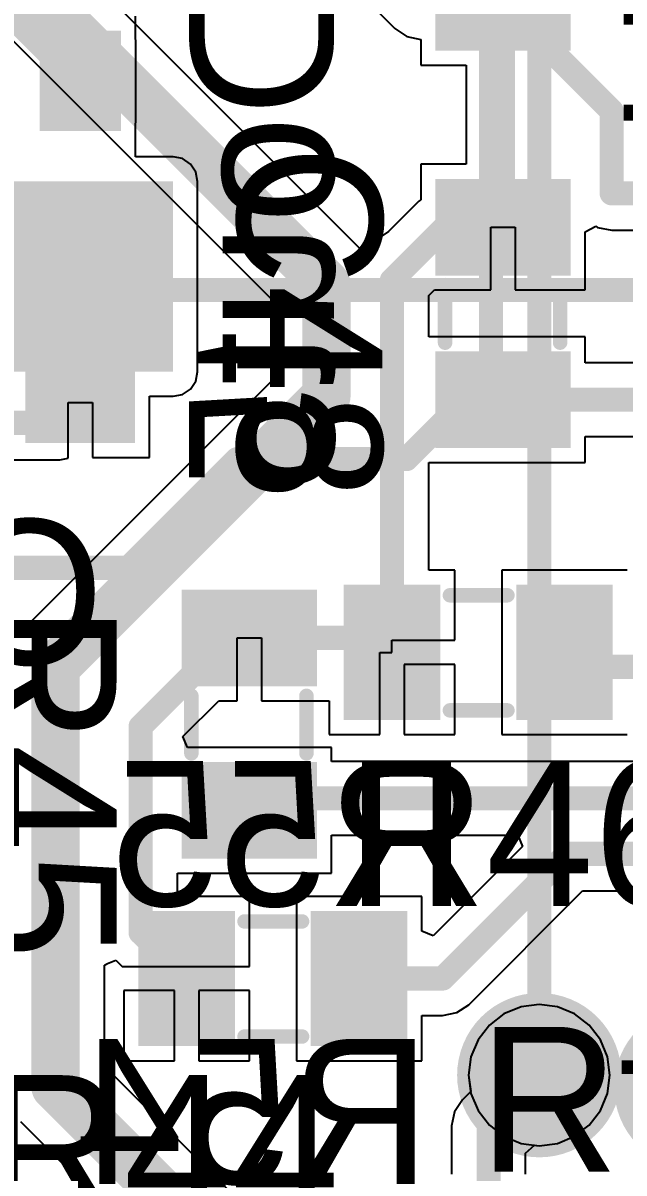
# Model space of a CAD drawing. Header units: millimetres. Extents: x 50.7 to 141.9, y 26.7 to 123.6.
# Drawn here: x 100.24 to 106.55, y 35.42 to 47.51 of the extents above; entities that cross this region are included whole.
import ezdxf

# ---------------------------------------------------------------- set-up
doc = ezdxf.new("R2010")
doc.units = ezdxf.units.MM
for name, color, linetype in [('BottomLayer', 5, 'Continuous'), ('BottomOverlay', 54, 'Continuous'), ('BottomPaste', 16, 'Continuous'), ('BottomSolder', 6, 'Continuous'), ('InternalPlane1', 76, 'Continuous'), ('InternalPlane3', 216, 'Continuous'), ('MidLayer1', 16, 'Continuous'), ('MidLayer2', 76, 'Continuous'), ('MidLayer3', 90, 'Continuous'), ('MidLayer4', 156, 'Continuous'), ('MultiLayer', 9, 'Continuous'), ('TopLayer', 1, 'Continuous'), ('TopOverlay', 2, 'Continuous'), ('TopPaste', 8, 'Continuous'), ('TopSolder', 216, 'Continuous')]:
    doc.layers.add(name, color=color, linetype=linetype)

msp = doc.modelspace()

# ---------------------------------------------------------------- linework, layer by layer
at = {"layer": 'BottomLayer'}
for p, q in [((101.417, 47.347), (101.417, 47.581)), ((101.422, 47.322), (101.417, 47.347)), ((101.422, 46.472), (101.422, 47.322)), ((101.417, 46.447), (101.422, 46.472)), ((101.417, 46.223), (101.417, 46.447)), ((101.417, 46.104), (101.417, 46.223)), ((101.417, 46.223), (101.417, 46.223)), ((101.813, 46.104), (101.417, 46.104)), ((101.912, 46.085), (101.813, 46.104)), ((101.996, 46.028), (101.912, 46.085)), ((102.052, 45.944), (101.996, 46.028)), ((102.072, 45.845), (102.052, 45.944)), ((102.072, 43.845), (102.072, 45.845)), ((102.052, 43.746), (102.072, 43.845)), ((101.912, 43.606), (101.996, 43.662)), ((101.996, 43.662), (102.052, 43.746)), ((101.567, 42.943), (101.567, 43.586)), ((101.567, 43.586), (101.813, 43.586)), ((101.813, 43.586), (101.912, 43.606)), ((100.711, 42.936), (100.711, 43.522)), ((100.711, 43.522), (100.965, 43.522)), ((100.965, 43.522), (100.965, 42.943)), ((100.623, 42.919), (100.711, 42.936)), ((100.965, 42.943), (101.567, 42.943)), ((97.511, 42.919), (100.623, 42.919)), ((105.472, 37.167), (105.293, 37.092)), ((105.664, 37.192), (105.472, 37.167)), ((105.856, 37.167), (105.664, 37.192)), ((106.035, 37.092), (105.856, 37.167)), ((105.293, 37.092), (105.139, 36.974)), ((106.189, 36.974), (106.035, 37.092)), ((105.139, 36.974), (105.021, 36.82)), ((106.307, 36.82), (106.189, 36.974)), ((105.021, 36.82), (104.946, 36.641)), ((106.382, 36.641), (106.307, 36.82)), ((104.946, 36.641), (104.921, 36.449)), ((106.407, 36.449), (106.382, 36.641)), ((104.921, 36.449), (104.946, 36.257)), ((106.382, 36.257), (106.407, 36.449)), ((104.946, 36.257), (105.021, 36.078)), ((106.307, 36.078), (106.382, 36.257)), ((105.021, 36.078), (105.139, 35.924)), ((106.189, 35.924), (106.307, 36.078)), ((105.139, 35.924), (105.293, 35.806)), ((106.035, 35.806), (106.189, 35.924)), ((105.293, 35.806), (105.472, 35.731)), ((105.856, 35.731), (106.035, 35.806)), ((105.472, 35.731), (105.664, 35.706)), ((105.664, 35.706), (105.856, 35.731))]:
    msp.add_line(p, q, dxfattribs=at)
at = {"layer": 'BottomLayer', "const_width": 0.254}
for points in [[(99.06, 48.641), (100.838, 46.863)], [(98.552, 46.99), (100.838, 44.704)], [(100.838, 44.323), (100.838, 44.704)], [(97.511, 43.307), (100.623, 43.307)]]:
    msp.add_lwpolyline(points, dxfattribs=at)
at = {"layer": 'BottomLayer'}
for points, const_width in [([(100.775, 46.863, 1), (100.901, 46.863, 1)], 0.127), ([(100.775, 44.704, 1), (100.901, 44.704, 1)], 0.127), ([(100.775, 44.704, 1), (100.901, 44.704, 1)], 0.127), ([(100.775, 44.323, 1), (100.901, 44.323, 1)], 0.127), ([(100.559, 43.307, 1), (100.686, 43.307, 1)], 0.127), ([(105.423, 36.449, 1), (105.905, 36.449, 1)], 0.483)]:
    msp.add_lwpolyline(points, format="xyb", close=True, dxfattribs=dict(at, const_width=const_width))
for points in [[(100.513, 47.327), (100.513, 46.477), (101.163, 47.327), (101.163, 46.477)], [(100.513, 47.322), (100.513, 46.472), (101.163, 47.322), (101.163, 46.472)], [(99.863, 45.845), (99.863, 43.845), (101.813, 45.845), (101.813, 43.845)], [(100.363, 43.847), (100.363, 43.197), (101.313, 43.847), (101.313, 43.197)]]:
    msp.add_solid(points, dxfattribs=at)
at = {"layer": 'BottomPaste'}
for points in [[(100.513, 47.327), (100.513, 46.477), (101.163, 47.327), (101.163, 46.477)], [(100.363, 43.847), (100.363, 43.197), (101.313, 43.847), (101.313, 43.197)]]:
    msp.add_solid(points, dxfattribs=at)
at = {"layer": 'BottomSolder', "const_width": 0.584}
msp.add_lwpolyline([(105.372, 36.449, 1), (105.956, 36.449, 1)], format="xyb", close=True, dxfattribs=at)
at = {"layer": 'BottomSolder'}
for points in [[(100.411, 47.429), (100.411, 46.375), (101.265, 47.429), (101.265, 46.375)], [(100.261, 43.949), (100.261, 43.095), (101.415, 43.949), (101.415, 43.095)]]:
    msp.add_solid(points, dxfattribs=at)
at = {"layer": 'InternalPlane1', "const_width": 0.864}
for points in [[(105.232, 36.449, 1), (106.096, 36.449, 1)], [(106.883, 36.322, 1), (107.747, 36.322, 1)]]:
    msp.add_lwpolyline(points, format="xyb", close=True, dxfattribs=at)
at = {"layer": 'InternalPlane3', "const_width": 0.864}
for points in [[(105.232, 36.449, 1), (106.096, 36.449, 1)], [(106.883, 36.322, 1), (107.747, 36.322, 1)]]:
    msp.add_lwpolyline(points, format="xyb", close=True, dxfattribs=at)
at = {"layer": 'MidLayer1', "const_width": 0.254}
for points in [[(105.156, 43.815), (105.156, 51.475)], [(105.664, 36.449), (105.664, 50.459)], [(104.267, 42.926), (105.156, 43.815)], [(101.346, 41.783), (102.489, 42.926)], [(102.489, 42.926), (104.267, 42.926)], [(99.187, 41.783), (101.346, 41.783)]]:
    msp.add_lwpolyline(points, dxfattribs=at)
at = {"layer": 'MidLayer1'}
for points, const_width in [([(105.093, 43.815, 1), (105.219, 43.815, 1)], 0.127), ([(105.093, 43.815, 1), (105.219, 43.815, 1)], 0.127), ([(102.425, 42.926, 1), (102.552, 42.926, 1)], 0.127), ([(102.425, 42.926, 1), (102.552, 42.926, 1)], 0.127), ([(104.204, 42.926, 1), (104.331, 42.926, 1)], 0.127), ([(104.204, 42.926, 1), (104.331, 42.926, 1)], 0.127), ([(101.282, 41.783, 1), (101.409, 41.783, 1)], 0.127), ([(101.282, 41.783, 1), (101.409, 41.783, 1)], 0.127), ([(105.423, 36.449, 1), (105.905, 36.449, 1)], 0.483), ([(105.6, 36.449, 1), (105.728, 36.449, 1)], 0.127)]:
    msp.add_lwpolyline(points, format="xyb", close=True, dxfattribs=dict(at, const_width=const_width))
at = {"layer": 'MidLayer2', "const_width": 0.254}
msp.add_lwpolyline([(98.425, 44.704), (108.712, 44.704)], dxfattribs=at)
at = {"layer": 'MidLayer2', "const_width": 0.483}
msp.add_lwpolyline([(105.423, 36.449, 1), (105.905, 36.449, 1)], format="xyb", close=True, dxfattribs=at)
at = {"layer": 'MidLayer3'}
for p, q in [((105.472, 37.167), (105.293, 37.092)), ((105.664, 37.192), (105.472, 37.167)), ((105.856, 37.167), (105.664, 37.192)), ((106.035, 37.092), (105.856, 37.167)), ((105.293, 37.092), (105.139, 36.974)), ((106.189, 36.974), (106.035, 37.092)), ((105.139, 36.974), (105.021, 36.82)), ((106.307, 36.82), (106.189, 36.974)), ((105.021, 36.82), (104.946, 36.641)), ((106.382, 36.641), (106.307, 36.82)), ((104.946, 36.641), (104.921, 36.449)), ((106.407, 36.449), (106.382, 36.641)), ((104.921, 36.449), (104.946, 36.257)), ((106.382, 36.257), (106.407, 36.449)), ((104.946, 36.257), (105.021, 36.078)), ((106.307, 36.078), (106.382, 36.257)), ((105.021, 36.078), (105.139, 35.924)), ((106.189, 35.924), (106.307, 36.078)), ((105.139, 35.924), (105.293, 35.806)), ((106.035, 35.806), (106.189, 35.924)), ((105.293, 35.806), (105.472, 35.731)), ((105.856, 35.731), (106.035, 35.806)), ((105.472, 35.731), (105.664, 35.706)), ((105.664, 35.706), (105.856, 35.731))]:
    msp.add_line(p, q, dxfattribs=at)
at = {"layer": 'MidLayer3', "const_width": 0.483}
msp.add_lwpolyline([(105.423, 36.449, 1), (105.905, 36.449, 1)], format="xyb", close=True, dxfattribs=at)
at = {"layer": 'MidLayer4'}
for p, q in [((105.472, 37.167), (105.293, 37.092)), ((105.664, 37.192), (105.472, 37.167)), ((105.856, 37.167), (105.664, 37.192)), ((106.035, 37.092), (105.856, 37.167)), ((105.293, 37.092), (105.139, 36.974)), ((106.189, 36.974), (106.035, 37.092)), ((105.139, 36.974), (105.021, 36.82)), ((106.307, 36.82), (106.189, 36.974)), ((105.021, 36.82), (104.946, 36.641)), ((106.382, 36.641), (106.307, 36.82)), ((104.946, 36.641), (104.921, 36.449)), ((106.407, 36.449), (106.382, 36.641)), ((104.921, 36.449), (104.946, 36.257)), ((106.382, 36.257), (106.407, 36.449)), ((104.946, 36.257), (105.021, 36.078)), ((106.307, 36.078), (106.382, 36.257)), ((105.021, 36.078), (105.139, 35.924)), ((106.189, 35.924), (106.307, 36.078)), ((105.139, 35.924), (105.293, 35.806)), ((106.035, 35.806), (106.189, 35.924)), ((105.293, 35.806), (105.472, 35.731)), ((105.856, 35.731), (106.035, 35.806)), ((105.472, 35.731), (105.664, 35.706)), ((105.664, 35.706), (105.856, 35.731))]:
    msp.add_line(p, q, dxfattribs=at)
at = {"layer": 'MidLayer4', "const_width": 0.483}
msp.add_lwpolyline([(105.423, 36.449, 1), (105.905, 36.449, 1)], format="xyb", close=True, dxfattribs=at)
at = {"layer": 'MultiLayer', "const_width": 0.483}
msp.add_lwpolyline([(105.423, 36.449, 1), (105.905, 36.449, 1)], format="xyb", close=True, dxfattribs=at)
at = {"layer": 'TopLayer'}
for p, q in [((102.918, 48.678), (104.145, 47.452)), ((99.456, 47.999), (102.908, 44.546)), ((103.792, 45.127), (101.141, 47.779)), ((104.145, 47.452), (104.271, 47.368)), ((104.271, 47.368), (104.419, 47.338)), ((104.419, 47.338), (104.419, 47.066)), ((104.419, 47.066), (104.895, 47.066)), ((104.895, 47.066), (104.895, 46.025)), ((104.895, 46.025), (104.419, 46.025)), ((104.419, 46.025), (104.419, 45.653)), ((104.399, 45.639), (104.077, 45.317)), ((104.419, 45.653), (104.399, 45.639)), ((105.156, 44.704), (105.156, 45.364)), ((105.156, 45.364), (105.41, 45.364)), ((105.41, 45.364), (105.41, 44.704)), ((106.147, 45.314), (106.259, 45.374)), ((106.259, 45.374), (106.277, 45.361)), ((106.277, 45.361), (106.426, 45.332)), ((104.077, 45.317), (103.792, 45.127)), ((106.147, 44.704), (106.147, 45.314)), ((106.426, 45.332), (107.961, 45.332)), ((104.503, 44.645), (104.562, 44.704)), ((104.503, 44.21), (104.503, 44.645)), ((104.562, 44.704), (105.156, 44.704)), ((105.41, 44.704), (106.147, 44.704)), ((102.908, 44.546), (102.908, 43.805)), ((106.147, 44.21), (104.503, 44.21)), ((106.147, 43.938), (106.147, 44.21)), ((106.92, 43.938), (106.147, 43.938)), ((102.908, 43.805), (100.21, 41.108)), ((106.147, 42.89), (106.147, 43.162)), ((106.147, 43.162), (106.759, 43.162)), ((104.503, 41.758), (104.503, 42.89)), ((104.503, 42.89), (106.147, 42.89)), ((104.775, 41.758), (104.503, 41.758)), ((104.775, 41.021), (104.775, 41.758)), ((106.589, 41.758), (105.269, 41.758)), ((105.269, 41.758), (105.269, 40.03)), ((102.489, 40.386), (102.489, 41.046)), ((102.489, 41.046), (102.743, 41.046)), ((102.743, 41.046), (102.743, 40.386)), ((104.115, 40.894), (104.115, 41.021)), ((104.115, 41.021), (104.775, 41.021)), ((103.988, 40.03), (103.988, 40.894)), ((103.988, 40.894), (104.115, 40.894)), ((104.775, 40.767), (104.242, 40.767)), ((104.242, 40.767), (104.242, 40.03)), ((104.775, 40.03), (104.775, 40.767)), ((101.918, 40.01), (102.294, 40.386)), ((102.294, 40.386), (102.489, 40.386)), ((102.743, 40.386), (103.454, 40.386)), ((103.454, 40.386), (103.454, 40.03)), ((103.454, 40.03), (103.988, 40.03)), ((104.242, 40.03), (104.775, 40.03)), ((105.269, 40.03), (106.589, 40.03)), ((101.967, 39.892), (101.918, 40.01)), ((103.48, 39.892), (101.967, 39.892)), ((103.48, 39.747), (103.48, 39.892)), ((106.959, 39.747), (103.48, 39.747)), ((103.48, 38.572), (103.48, 38.971)), ((103.48, 38.971), (105.438, 38.971)), ((105.438, 38.971), (105.487, 38.853)), ((105.487, 38.853), (104.548, 37.914)), ((101.861, 38.329), (101.861, 38.572)), ((101.861, 38.572), (103.48, 38.572)), ((102.616, 38.329), (101.861, 38.329)), ((102.616, 37.592), (102.616, 38.329)), ((104.43, 38.329), (103.11, 38.329)), ((103.11, 38.329), (103.11, 36.601)), ((104.43, 37.963), (104.43, 38.329)), ((104.923, 37.19), (106.12, 38.388)), ((106.12, 38.388), (106.959, 38.388)), ((104.548, 37.914), (104.43, 37.963)), ((101.094, 37.604), (101.123, 37.623)), ((101.094, 36.544), (101.094, 37.604)), ((101.123, 37.623), (101.212, 37.659)), ((101.212, 37.659), (101.279, 37.592)), ((101.279, 37.592), (102.616, 37.592)), ((101.829, 37.338), (101.295, 37.338)), ((101.295, 37.338), (101.295, 36.601)), ((101.829, 36.601), (101.829, 37.338)), ((102.616, 37.338), (102.083, 37.338)), ((102.083, 37.338), (102.083, 36.601)), ((102.616, 36.601), (102.616, 37.338)), ((104.797, 37.106), (104.923, 37.19)), ((105.472, 37.167), (105.293, 37.092)), ((105.664, 37.192), (105.472, 37.167)), ((105.856, 37.167), (105.664, 37.192)), ((106.035, 37.092), (105.856, 37.167)), ((104.43, 36.601), (104.43, 37.077)), ((104.43, 37.077), (104.648, 37.077)), ((104.648, 37.077), (104.797, 37.106)), ((105.293, 37.092), (105.139, 36.974)), ((106.189, 36.974), (106.035, 37.092)), ((105.139, 36.974), (105.021, 36.82)), ((106.307, 36.82), (106.189, 36.974)), ((105.021, 36.82), (104.946, 36.641)), ((106.382, 36.641), (106.307, 36.82)), ((104.946, 36.641), (104.921, 36.449)), ((106.407, 36.449), (106.382, 36.641)), ((106.006, 31.633), (101.094, 36.544)), ((101.295, 36.601), (101.829, 36.601)), ((102.083, 36.601), (102.616, 36.601)), ((103.11, 36.601), (104.43, 36.601)), ((104.921, 36.449), (104.944, 36.278)), ((106.382, 36.257), (106.407, 36.449)), ((104.944, 36.278), (104.856, 36.19)), ((104.856, 36.19), (104.772, 36.064)), ((106.307, 36.078), (106.382, 36.257)), ((104.772, 36.064), (104.742, 35.916)), ((106.189, 35.924), (106.307, 36.078)), ((100.21, 35.963), (105.195, 30.978)), ((104.742, 35.916), (104.742, 35.408)), ((106.035, 35.806), (106.189, 35.924)), ((105.856, 35.731), (106.035, 35.806)), ((105.519, 35.629), (105.615, 35.713)), ((105.615, 35.713), (105.664, 35.706)), ((105.664, 35.706), (105.856, 35.731)), ((105.519, 35.408), (105.519, 35.629))]:
    msp.add_line(p, q, dxfattribs=at)
for points, const_width in [([(99.822, 48.365), (103.426, 44.761)], 0.508), ([(105.283, 47.727), (106.426, 46.584)], 0.254), ([(105.283, 45.364), (105.283, 47.727)], 0.254), ([(106.426, 45.72), (106.426, 46.584)], 0.254), ([(106.426, 45.72), (107.961, 45.72)], 0.254), ([(104.115, 44.806), (104.673, 45.364)], 0.254), ([(104.673, 45.364), (105.283, 45.364)], 0.254), ([(103.426, 43.591), (103.426, 44.761)], 0.508), ([(104.115, 40.894), (104.115, 44.806)], 0.254), ([(100.577, 40.741), (103.426, 43.591)], 0.508), ([(105.283, 43.55), (106.92, 43.55)], 0.254), ([(101.473, 40.114), (102.38, 41.021)], 0.254), ([(102.38, 41.021), (102.591, 41.021)], 0.254), ([(102.616, 41.046), (103.835, 41.046)], 0.254), ([(100.577, 36.329), (100.577, 40.741)], 0.508), ([(105.929, 40.894), (106.081, 40.742)], 0.254), ([(106.081, 40.742), (107.62, 40.742)], 0.254), ([(101.473, 37.948), (101.473, 40.114)], 0.254), ([(102.616, 38.989), (102.986, 39.359)], 0.254), ([(102.986, 39.359), (107.553, 39.359)], 0.254), ([(104.648, 37.465), (105.959, 38.776)], 0.254), ([(105.959, 38.776), (107.62, 38.776)], 0.254), ([(101.473, 37.948), (101.956, 37.465)], 0.254), ([(103.77, 37.465), (104.648, 37.465)], 0.254), ([(100.577, 36.329), (105.791, 31.115)], 0.508), ([(105.131, 35.916), (105.664, 36.449)], 0.254), ([(105.131, 34.544), (105.131, 35.916)], 0.254)]:
    msp.add_lwpolyline(points, dxfattribs=dict(at, const_width=const_width))
for points, const_width in [([(106.362, 46.584, 1), (106.49, 46.584, 1)], 0.127), ([(106.362, 46.584, 1), (106.49, 46.584, 1)], 0.127), ([(106.362, 45.72, 1), (106.49, 45.72, 1)], 0.127), ([(106.362, 45.72, 1), (106.49, 45.72, 1)], 0.127), ([(104.61, 45.364, 1), (104.737, 45.364, 1)], 0.127), ([(104.61, 45.364, 1), (104.737, 45.364, 1)], 0.127), ([(105.219, 45.364, 1), (105.347, 45.364, 1)], 0.127), ([(105.219, 45.364, 1), (105.347, 45.364, 1)], 0.127), ([(103.299, 44.761, 1), (103.553, 44.761, 1)], 0.254), ([(103.299, 44.761, 1), (103.553, 44.761, 1)], 0.254), ([(104.051, 44.806, 1), (104.178, 44.806, 1)], 0.127), ([(104.051, 44.806, 1), (104.178, 44.806, 1)], 0.127), ([(103.299, 43.591, 1), (103.553, 43.591, 1)], 0.254), ([(103.299, 43.591, 1), (103.553, 43.591, 1)], 0.254), ([(105.219, 43.55, 1), (105.347, 43.55, 1)], 0.127), ([(102.317, 41.021, 1), (102.444, 41.021, 1)], 0.127), ([(102.317, 41.021, 1), (102.444, 41.021, 1)], 0.127), ([(102.527, 41.021, 1), (102.654, 41.021, 1)], 0.127), ([(102.552, 41.046, 1), (102.68, 41.046, 1)], 0.127), ([(103.772, 41.046, 1), (103.899, 41.046, 1)], 0.127), ([(100.45, 40.741, 1), (100.704, 40.741, 1)], 0.254), ([(100.45, 40.741, 1), (100.704, 40.741, 1)], 0.254), ([(104.051, 40.894, 1), (104.178, 40.894, 1)], 0.127), ([(105.866, 40.894, 1), (105.993, 40.894, 1)], 0.127), ([(106.018, 40.742, 1), (106.145, 40.742, 1)], 0.127), ([(106.018, 40.742, 1), (106.145, 40.742, 1)], 0.127), ([(101.409, 40.114, 1), (101.537, 40.114, 1)], 0.127), ([(101.409, 40.114, 1), (101.537, 40.114, 1)], 0.127), ([(102.922, 39.359, 1), (103.049, 39.359, 1)], 0.127), ([(102.922, 39.359, 1), (103.049, 39.359, 1)], 0.127), ([(102.552, 38.989, 1), (102.68, 38.989, 1)], 0.127), ([(105.896, 38.776, 1), (106.023, 38.776, 1)], 0.127), ([(105.896, 38.776, 1), (106.023, 38.776, 1)], 0.127), ([(101.409, 37.948, 1), (101.537, 37.948, 1)], 0.127), ([(101.409, 37.948, 1), (101.537, 37.948, 1)], 0.127), ([(101.892, 37.465, 1), (102.019, 37.465, 1)], 0.127), ([(103.707, 37.465, 1), (103.834, 37.465, 1)], 0.127), ([(104.585, 37.465, 1), (104.712, 37.465, 1)], 0.127), ([(104.585, 37.465, 1), (104.712, 37.465, 1)], 0.127), ([(105.423, 36.449, 1), (105.905, 36.449, 1)], 0.483), ([(100.45, 36.329, 1), (100.704, 36.329, 1)], 0.254), ([(100.45, 36.329, 1), (100.704, 36.329, 1)], 0.254), ([(105.6, 36.449, 1), (105.728, 36.449, 1)], 0.127), ([(105.067, 35.916, 1), (105.194, 35.916, 1)], 0.127), ([(105.067, 35.916, 1), (105.194, 35.916, 1)], 0.127)]:
    msp.add_lwpolyline(points, format="xyb", close=True, dxfattribs=dict(at, const_width=const_width))
for points in [[(104.673, 48.133), (104.673, 47.32), (105.893, 48.133), (105.893, 47.32)], [(105.893, 44.958), (105.893, 45.771), (104.673, 44.958), (104.673, 45.771)], [(105.893, 43.144), (105.893, 43.956), (104.673, 43.144), (104.673, 43.956)], [(104.521, 41.504), (103.708, 41.504), (104.521, 40.284), (103.708, 40.284)], [(106.335, 41.504), (105.523, 41.504), (106.335, 40.284), (105.523, 40.284)], [(103.226, 40.64), (103.226, 41.453), (102.006, 40.64), (102.006, 41.453)], [(103.226, 38.826), (103.226, 39.638), (102.006, 38.826), (102.006, 39.638)], [(102.362, 38.075), (101.549, 38.075), (102.362, 36.855), (101.549, 36.855)], [(104.176, 38.075), (103.364, 38.075), (104.176, 36.855), (103.364, 36.855)]]:
    msp.add_solid(points, dxfattribs=at)
at = {"layer": 'TopOverlay', "const_width": 0.152}
for points in [[(104.673, 44.15), (104.673, 44.755)], [(105.883, 44.15), (105.883, 44.755)], [(104.724, 41.494), (105.329, 41.494)], [(102.006, 39.832), (102.006, 40.437)], [(103.216, 39.832), (103.216, 40.437)], [(104.724, 40.284), (105.329, 40.284)], [(102.565, 38.065), (103.17, 38.065)], [(102.565, 36.855), (103.17, 36.855)]]:
    msp.add_lwpolyline(points, dxfattribs=at)
at = {"layer": 'TopOverlay', "const_width": 0.0762}
for points in [[(104.635, 44.755, 1), (104.712, 44.755, 1)], [(105.845, 44.755, 1), (105.921, 44.755, 1)], [(104.635, 44.15, 1), (104.712, 44.15, 1)], [(105.845, 44.15, 1), (105.921, 44.15, 1)], [(104.686, 41.494, 1), (104.762, 41.494, 1)], [(105.291, 41.494, 1), (105.367, 41.494, 1)], [(101.968, 40.437, 1), (102.044, 40.437, 1)], [(103.178, 40.437, 1), (103.254, 40.437, 1)], [(104.686, 40.284, 1), (104.762, 40.284, 1)], [(105.291, 40.284, 1), (105.367, 40.284, 1)], [(101.968, 39.832, 1), (102.044, 39.832, 1)], [(103.178, 39.832, 1), (103.254, 39.832, 1)], [(102.527, 38.065, 1), (102.603, 38.065, 1)], [(103.132, 38.065, 1), (103.208, 38.065, 1)], [(102.527, 36.855, 1), (102.603, 36.855, 1)], [(103.132, 36.855, 1), (103.208, 36.855, 1)]]:
    msp.add_lwpolyline(points, format="xyb", close=True, dxfattribs=at)
at = {"layer": 'TopPaste'}
for points in [[(104.673, 48.133), (104.673, 47.32), (105.893, 48.133), (105.893, 47.32)], [(105.893, 44.958), (105.893, 45.771), (104.673, 44.958), (104.673, 45.771)], [(105.893, 43.144), (105.893, 43.956), (104.673, 43.144), (104.673, 43.956)], [(104.521, 41.504), (103.708, 41.504), (104.521, 40.284), (103.708, 40.284)], [(106.335, 41.504), (105.523, 41.504), (106.335, 40.284), (105.523, 40.284)], [(103.226, 40.64), (103.226, 41.453), (102.006, 40.64), (102.006, 41.453)], [(103.226, 38.826), (103.226, 39.638), (102.006, 38.826), (102.006, 39.638)], [(102.362, 38.075), (101.549, 38.075), (102.362, 36.855), (101.549, 36.855)], [(104.176, 38.075), (103.364, 38.075), (104.176, 36.855), (103.364, 36.855)]]:
    msp.add_solid(points, dxfattribs=at)
at = {"layer": 'TopSolder', "const_width": 0.584}
msp.add_lwpolyline([(105.372, 36.449, 1), (105.956, 36.449, 1)], format="xyb", close=True, dxfattribs=at)
at = {"layer": 'TopSolder'}
for points in [[(104.572, 48.235), (104.572, 47.219), (105.994, 48.235), (105.994, 47.219)], [(105.994, 44.856), (105.994, 45.872), (104.572, 44.856), (104.572, 45.872)], [(105.994, 43.042), (105.994, 44.058), (104.572, 43.042), (104.572, 44.058)], [(104.623, 41.605), (103.607, 41.605), (104.623, 40.183), (103.607, 40.183)], [(106.437, 41.605), (105.421, 41.605), (106.437, 40.183), (105.421, 40.183)], [(103.327, 40.538), (103.327, 41.554), (101.905, 40.538), (101.905, 41.554)], [(103.327, 38.724), (103.327, 39.74), (101.905, 38.724), (101.905, 39.74)], [(102.464, 38.176), (101.448, 38.176), (102.464, 36.754), (101.448, 36.754)], [(104.278, 38.176), (103.262, 38.176), (104.278, 36.754), (103.262, 36.754)]]:
    msp.add_solid(points, dxfattribs=at)

# ---------------------------------------------------------------- texts
at = {"layer": 'BottomOverlay', "text_generation_flag": 2}
msp.add_text('Dout5', height=1.524, rotation=90, dxfattribs=at).set_placement((103.505, 48.006))
for s, p in [('C58', (101.092, 40.767)), ('R55', (104.902, 38.227)), ('R54', (104.521, 35.306))]:
    msp.add_text(s, height=1.524, dxfattribs=at).set_placement(p)
at = {"layer": 'TopOverlay'}
for s, p in [('Cin4', (106.553, 50.419)), ('C48', (102.489, 46.228)), ('R45', (99.695, 41.402))]:
    msp.add_text(s, height=1.524, rotation=270, dxfattribs=at).set_placement(p)
for s, p in [('R46', (103.632, 38.227)), ('Rf42', (105.029, 35.433)), ('R44', (99.822, 34.925))]:
    msp.add_text(s, height=1.524, dxfattribs=at).set_placement(p)

doc.saveas('drawing.dxf')
